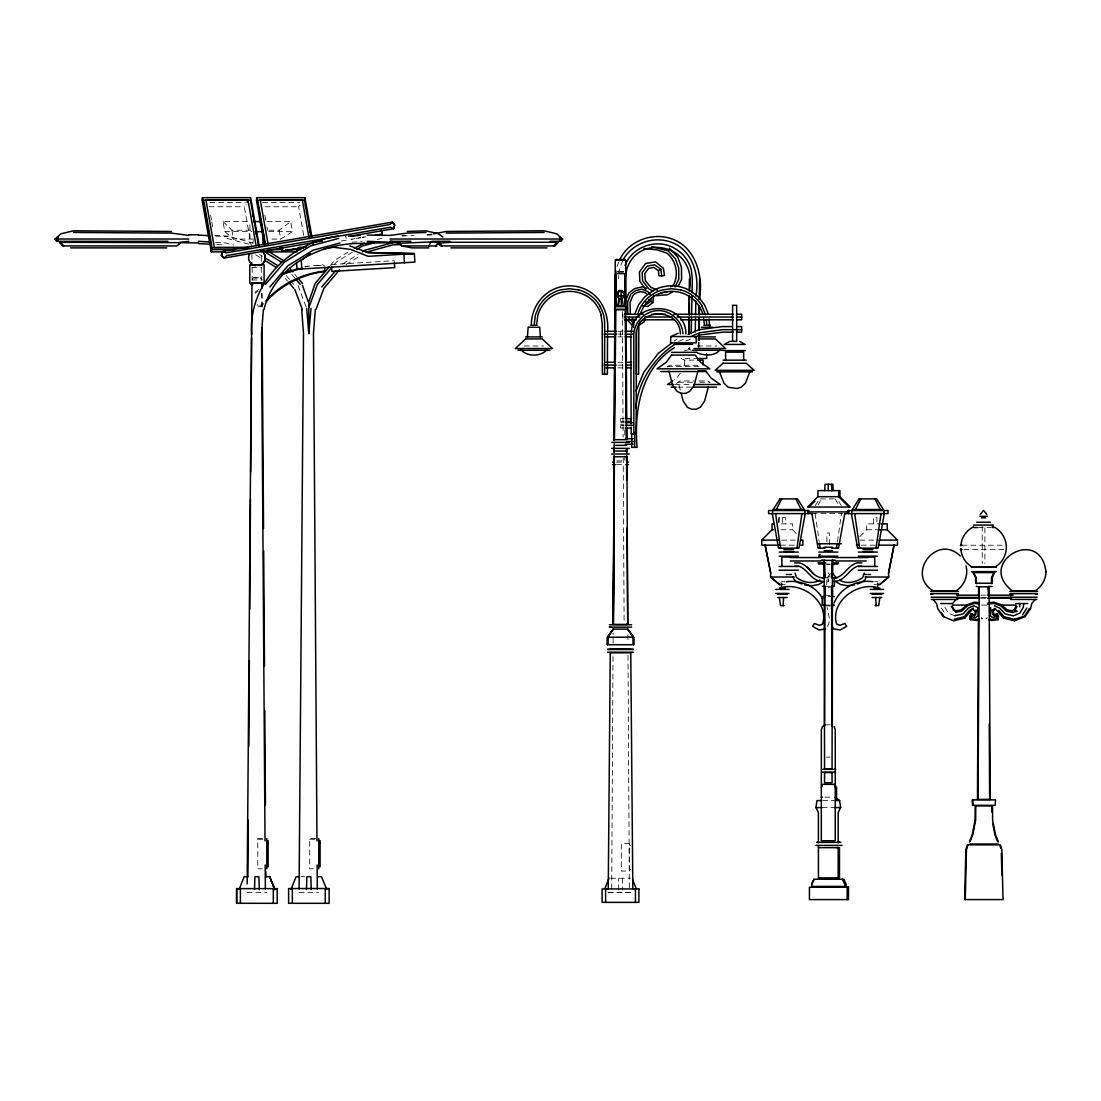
<?xml version="1.0" encoding="UTF-8"?>
<svg xmlns="http://www.w3.org/2000/svg" width="1101" height="1101" viewBox="0 0 1101 1101"><rect width="100%" height="100%" fill="white"/><g stroke="black" fill="none" stroke-linecap="round" stroke-linejoin="round"><path stroke-width="0.75" stroke-dasharray="5 3.75" d="M611.702 889.03L613.023 655.315M613.092 643.273L613.147 632.965M699.094 347.338L699.149 340.484M620.551 331.181L620.496 336.865M623.634 428.028L620.496 428.028L620.496 425.33L620.551 422.646L623.689 422.646M698.309 347.338L698.447 340.484M261.322 261.185L261.639 251M618.322 889.925L618.693 878.213M778.861 522.301L779.013 517.58L785.632 517.58L785.839 523.87M873.423 523.87L873.616 517.58L876.933 517.58L876.933 523.87M779.068 517.58L778.806 523.87L792.596 523.87L792.596 529.76L797.165 534.357M249.913 224.797L249.913 243.28M618.349 278.787L618.734 275.415M618.927 273.736L619.505 268.699L622.726 260.841M252.322 279.324L253.313 277.851L260.483 277.769L261.474 279.227M837.434 541.568L841.467 513.603M252.776 243.486L253.285 240.582M827.677 582.016L828.833 578.754M616.945 266.566L618.776 262.107M818.208 504.96L821.305 498.891M815.318 505.524L819.543 498.891L837.049 498.891M827.236 626.428L828.86 623.895L829.204 617.606L827.112 607.559M680.294 373.225L676.798 378.001L674.115 379.859M251.482 247.092L244.312 206.754L246.074 204.469M827.374 577.516L831.049 572.768M303.683 235.325L298.605 206.754L300.38 204.469M330.369 265.479L334.69 260.373L348.7 251.73M334.401 264.501L336.521 262.01L352.403 252.17M859.812 536.655L866.652 529.76L866.652 523.87L880.456 523.87M691.167 350.297L688.538 348.535L690.822 346.402M263.896 303.559L258.873 308.032L257.524 304.358M258.501 307.041L266.07 300.408M986.991 617.922L986.014 618.776L987.033 617.922M674.431 340.98L677.129 338.902M269.016 230.219L279.145 230.219L290.692 221.59L292.467 231.609L280.714 239.096L268.905 239.096M255.226 293.306L257.992 291.283M254.868 292.329L259.024 289.343M667.096 367.046L669.656 365.257L697.126 365.257L699.699 367.046M676.275 383.575L680.143 380.932L693.891 380.932M342.769 263.91L358.086 254.482M346.044 264.598L360.495 255.707M684.258 350.999L690.946 349.045M685.772 341.062L691.676 338.599M678.615 341.365L686.198 338.282M304.977 267.103L308.087 266.098M304.771 266.552L322.593 264.735L324.699 265.933M377.258 239.564L383.643 237.816M629.538 869.556L630.749 869.267M432.06 234.141L424.05 234.747M341.406 240.981L346.471 240.128L345.576 235.022L346.457 240.114M432.06 234.981L424.05 235.242M351.921 242.234L362.133 241.628M331.442 264.529L394.268 260.703M316.152 265.63L322.593 265.258M402.154 236.041L414.072 235.366M402.03 235.518L405.471 235.366M253.794 277.851L260.483 277.769M209.919 202.419L245.413 202.419M262.561 202.419L299.747 202.419M209.107 206.754L244.312 206.754M265.08 206.754L298.605 206.754M253.725 239.096L233.495 239.096L224.81 231.609L223.021 221.59L248.399 221.59M267.006 221.59L290.692 221.59M223.021 221.59L231.912 230.219L252.157 230.219M224.81 231.609L251.868 231.609M268.782 231.609L292.467 231.609M251.95 267.46L261.474 267.46M251.95 279.984L262.589 279.984M617.895 331.277L623.689 331.181M617.867 334.112L623.634 334.167M617.854 336.823L623.634 336.865M524.282 345.989L543.577 345.989M697.47 345.989L716.765 345.989M688.538 348.535L689.955 348.535M698.791 358.486L681.01 358.486L684.643 360.11L693.891 360.11M617.895 362.284L623.028 362.284M617.867 365.133L622.987 365.133M667.701 366.454L699.121 366.454M617.854 367.844L622.973 367.844M699.135 380.932L707.626 380.932L710.186 382.694M692.391 382.226L678.175 382.226L680.267 390.084M699.892 382.226L709.595 382.226M675.174 384.51L692.199 384.51M677.831 387.112L692.433 387.112M623.689 418.697L620.537 418.697L620.537 424.243L623.675 424.243M620.537 421.477L623.675 421.477M620.496 425.33L623.634 425.33M616.835 460.906L624.776 460.906L624.776 457.465M616.532 462.131L624.556 462.131M616.532 464.594L624.556 464.594M812.194 513.603L842.802 513.603M978.266 527.558L990.914 527.558M780.926 529.76L792.596 529.76M866.652 529.76L878.323 529.76M781.614 540.109L796.009 540.109M859.909 540.109L875.075 540.109M780.526 545.174L796.009 545.174M861.354 545.174L875.075 545.174M962.109 545.229L1005.007 545.229M963.788 549.413L1005.007 549.413M826.19 564.056L830.36 564.056M826.879 564.441L829.989 564.441M828.296 576.704L830.195 576.704M825.268 577.736L828.296 577.736M781.6 581.686L784.724 581.686M874.538 581.686L877.662 581.686M782.591 584.535L785.247 584.535M874.015 584.535L875.68 584.535M825.268 586.283L831.338 586.283M828.296 587.315L830.195 587.315M980.73 595.173L987.556 595.173M826.397 595.517L830.168 595.517M828.282 596.549L831.31 596.549M981.569 597.403L986.716 597.403M980.73 598.256L987.556 598.256M825.255 605.096L831.31 605.096M981.569 605.096L986.716 605.096M826.397 605.949L830.168 605.949M826.411 724.816L830.195 724.816M826.397 757.13L830.168 757.13M824.8 797.152L831.764 797.152M822.612 800.565L833.952 800.565M822.13 807.583L834.462 807.583M262.286 838.59L257.772 838.59L257.772 868.813L262.286 868.813M315.739 838.59L309.711 838.59L309.711 868.813L315.739 868.813M257.772 839.251L265.3 839.251M309.711 839.251L318.753 839.251M301.192 876.699L304.578 876.699M610.67 878.213L630.378 878.213M247.106 892.471L266.607 892.471M299.059 892.471L318.547 892.471M608.179 892.512L632.869 892.526M608.192 892.622L632.841 892.622M255.115 277.837L256.891 277.851M214.667 235.476L227.673 236.054L253.216 243.073M216.746 244.518L225.031 244.931M215.507 236.041L227.467 236.715M215.479 242.344L225.636 242.963L233.577 245.083M629.538 845.128L630.749 845.444M226.957 238.353L250.202 244.587M954.966 615.872L948.498 613.133L944.988 607.491L944.562 603.554M259.616 254.482L262.41 256.189M255.749 254.826L262.946 259.272M291.793 274.424L294.972 278.154M286.288 275.677L289.494 279.448M290.568 280.7L293.774 284.471M285.365 278.402L287.471 280.879M294.862 274.424L297.022 276.984M828.2 572.768L830.044 575.149M941.369 608L944.919 613.477M838.742 501.547L841.288 505.524M835.301 498.891L838.398 504.96M298.041 285.668L306.092 306.821M827.732 578.754L828.888 582.016M279.145 230.219L280.714 239.096M264.887 215.163L265.781 220.2M266.979 226.916L267.584 230.288M231.912 230.219L233.495 239.096M210.594 215.163L211.502 220.2M211.791 221.879L212.988 228.595M815.139 513.603L819.185 541.568M622.34 878.213L622.712 889.925M251.895 254.4L252.101 261.185M627.9 634.685L627.955 643.273M628.024 655.315L629.345 889.03M622.395 311.734L623.097 437.083M623.207 457.686L624.116 622.533M261.928 293.403L262.038 308.844L261.9 293.361M826.768 579.924L826.768 585.085M984.886 527.874L984.886 563.478M982.23 526.223L982.23 563.478M829.645 544.555L829.246 532.925L827.333 532.925L826.92 534.123L826.92 544.555M782.329 517.58L782.329 523.87M684.643 360.11L684.643 368.243M624.776 429.968L624.776 436.849M622.849 314.253L622.849 319.799M261.267 267.46L261.267 279.984M252.157 267.46L252.157 279.984M360.825 237.651L351.054 239.344L360.825 237.637M365.711 236.798L362.449 237.362L365.711 236.784M629.538 843.627L621.336 843.627L621.336 871.084L629.538 871.084L629.538 843.627M982.271 618.776L981.266 617.922L982.271 618.776"/><path stroke-width="1.5" d="M601.105 315.436L602.219 323.997L602.398 374.257L604.614 374.257L604.642 323.914A34.943 34.943 0 0 0 599.949 306.312M832.301 726.137L832.439 626.373M832.48 595.407L832.48 586.805M832.494 574.763L832.507 564.441M832.452 560.395L832.053 769.145L824.553 769.145L824.154 560.395M607.518 335.612L607.38 374.244L604.614 374.257M607.532 332.254C609.156 316.262 602.949 299.183 588.512 290.939A38.081 38.081 0 0 0 550.417 290.939C538.94 297.82 531.632 310.482 531.37 323.859M613.326 624.253L613.808 521.131M613.821 517.69L614.11 455.814L614.124 461.113M614.179 443.786L614.138 452.373L614.193 449.084M614.193 440.345L614.537 366.44M614.551 363L614.675 335.502M614.702 332.062L614.95 278.787L615.941 271.121M638.814 323.997L638.635 374.257L636.419 374.257L636.406 330.63M828.227 490.606L828.255 484.316M613.202 624.377L614.097 464.553M614.234 440.483L614.826 335.654M614.853 332.213L615.253 260.042L625.781 260.042L626.097 315.037M978.404 619.436L977.468 799.409L990.239 799.367L989.111 586.792L978.583 586.861L978.528 595.435M978.046 799.367L979.161 586.792M1019.691 606.802L1019.705 603.554M247.174 883.883L251.579 333.631C248.606 283.246 289.935 242.633 338.09 236.054M247.918 876.974L248.275 820.286M248.812 746.547L249.376 660.683M249.748 609.252L250.477 499.372M250.698 471.957L251.579 338.062M251.634 334.676L251.964 283.15L261.859 283.108L261.9 288.256M299.087 889.03L303.518 333.631L301.688 309.656M607.491 644.746L607.559 637.259L613.271 629.111L627.763 629.125L633.46 637.121L633.543 644.732L607.491 644.732L607.601 637.259L613.271 629.125L607.601 637.259L607.477 644.525M613.34 624.184L613.808 552.11M613.876 541.816L614.372 464.594L615.198 464.594M608.247 889.099L610.271 652.549M699.149 340.484L699.204 333.631M699.245 330.19L699.341 318.203M699.369 314.776L699.438 306.202M699.493 299.348C703.594 274.878 695.089 244.532 668.252 237.802C649.191 232.958 627.267 242.261 619.381 260.607M975.775 805.877L975.665 820.066L972.692 835.122L969.981 841.783M688.841 333.699L688.992 318.34M689.033 314.927L689.212 296.169M689.377 279.103L689.267 291.049C699.851 238.504 622.602 229.999 625.258 284.264M832.039 595.517L832.163 585.581M832.273 577.296L831.888 564.056M695.254 331.91L695.515 318.203M695.571 314.776L695.832 301.068M695.928 295.921C700.03 273.791 691.456 246.982 667.44 241.05C650.705 236.729 632.112 244.312 623.372 259.272M698.447 340.484L698.543 335.337M698.653 330.19L698.887 318.203M698.956 314.776L699.121 306.202M699.259 299.348L699.658 278.787M691.249 333.699L691.552 318.34M691.621 314.927L691.992 296.169M692.061 292.756L692.323 279.103L691.29 269.676A34.489 34.489 0 0 0 674.885 248.523C657.531 237.899 632.125 246.335 625.051 265.451M832.452 560.464L831.572 576.704M965.26 899.586L966.458 849.821L967.944 844.866M254.524 889.512L254.923 876.699L258.886 876.699L259.299 889.512M306.463 889.512L306.876 876.699L310.84 876.699L311.239 889.512M991.437 581.823L991.574 577.557L994.052 572.603M824.732 490.606L825.034 484.316L832.907 484.316L833.182 490.606M974.33 615.707L976.037 610.229L975.871 614.165L974.33 615.707L971.288 613.642L969.761 616.037L970.119 619.629L976.683 620.482L979.477 619.629M670.812 336.562L670.55 342.838L696.286 342.838L696.025 336.562L670.812 336.562L678.175 333.273M990.666 607.656L990.281 615.707L993.033 617.757L996.887 616.381L996.983 613.642L998.538 616.037L998.167 619.629L991.602 620.482L988.808 619.629M770.714 573.167L765.154 545.174L770.714 573.167L770.521 577.02L779.412 584.535L782.054 584.535M783.114 605.633L783.582 597.513M651.008 298.467L650.801 301.234L646.824 304.151L645.847 301.88M263.359 309.656L261.529 333.631L265.024 840.889M315.299 309.656L313.468 333.631L316.978 840.889M306.67 308.335L308.803 333.631L311.032 308.335M642.778 305.94L647.801 306.436L652.879 302.527L653.581 295.371M262.919 243.28L263.524 234.059M1023.724 603.554L1023.283 607.491L1019.801 613.133L1013.319 615.872L1005.268 613.986L999.804 608.179L994.492 605.784M534.302 323.914L535.471 314.817L538.981 306.312A35.356 35.356 0 0 1 560.354 289.921L569.465 288.723L578.575 289.921M635.924 408.003C637.754 382.226 653.347 358.486 674.72 344.407M536.71 323.997L537.825 315.436A32.879 32.879 0 0 1 553.087 295.55C563.175 289.976 575.754 289.976 585.842 295.55M631.245 332.488C632.703 299.802 686.074 301.192 685.895 333.933M634.135 318.96L633.488 327.217M618.445 305.775L619.395 298.894L617.702 295.908L619.023 290.526L622.024 290.526L623.868 292.921L624.391 295.908L622.024 298.894L623.331 305.775L617.702 305.775L619.023 298.894L616.656 295.908L617.179 292.921L619.023 290.526L620.069 291.132M879.85 597.513L878.722 605.633L875.144 605.633M818.401 842.774L818.401 812.538L815.951 807.583L816.956 800.565L821.236 800.565M796.931 548.147L801.927 513.603M836.485 548.147L837.2 543.22M876.024 548.147L881.02 513.603M259.258 246.294L250.615 197.671L202.446 197.671L202.034 199.928L211.282 251.895L224.576 251.895M211.282 251.895L211.681 249.638L202.446 197.671M311.817 236.233L304.963 197.671L256.781 197.671L256.382 199.928L264.433 245.193M304.564 199.928L304.963 197.671M805.203 513.603L798.968 548.147L778.531 548.147L772.296 513.603M844.77 513.603L838.508 548.147L831.572 548.147M884.309 513.603L878.075 548.147L857.638 548.147L851.403 513.603M888.535 573.167L894.04 545.174L888.535 573.167L888.741 577.02L879.85 584.535L877.194 584.535M933.056 599.453L936.538 603.554L937.777 608.688L943.144 616.56L953.672 620.826L964.806 618.088L973.325 608.179L969.458 610.394L964.228 616.725L954.099 619.285M979.243 603.899L974.289 603.389L967.476 605.784L961.779 611.083L955.888 612.28L956.287 610.738L961.228 609.885L967.008 604.752L974.495 602.192L978.775 602.605M697.855 371.23L694.07 385.584L689.859 391.254L685.813 393.346L681.024 393.346L676.964 391.254L672.697 385.584L668.954 371.23M970.119 619.629L971.963 614.33L971.288 613.642L973.876 614.84M708.342 386.946L704.571 401.094L700.36 407.274L696.259 409.228L691.524 409.228L687.423 407.274L683.198 401.094L681.106 393.236M645.035 319.125L644.223 321.726L638.965 325.304M864.202 573.167L862.812 577.433C856.482 582.305 846.545 584.535 839.471 580.076M821.36 787.6L822.475 784.352L834.131 784.352L835.246 787.6M831.599 609.128L833.237 604.408M247.106 202.419L247.973 199.997L205.901 199.997L214.323 247.34L247.973 247.34M308.803 307.674L317.432 284.361L332.282 266.979M263.965 309.656C274.576 264.364 323.584 240.802 367.239 243.61M315.904 309.656L323.928 288.297L339.617 269.745M749.726 372.221L745.377 383.272L741.069 387.277L737.051 388.502L728.215 387.277L723.99 383.272L719.572 372.221M866.157 576.924L865.001 579.869L862.565 581.631M239.027 889.58L244.161 876.699L247.629 876.657M1035.243 599.453L1031.747 603.554L1030.522 608.688L1025.141 616.56L1014.613 620.826L1003.479 618.088L1004.029 616.725L998.813 610.394M290.925 889.512L296.114 876.699L299.5 876.699M604.889 888.452L609.032 878.213M626.607 319.125L632.208 325.304L634.121 320.749L632.084 318.368M969.389 841.797L972.114 835.15L975.087 820.121L975.197 805.863L992.496 805.877L992.62 820.066L995.593 835.122L998.304 841.783M634.782 314.074L638.58 304.881L644.635 296.981L652.521 290.939A38.081 38.081 0 0 1 690.616 290.939L698.502 296.981L704.557 304.881L708.37 314.074M636.034 390.924L643.865 372.179L658.26 353.38L671.734 343.044M322.455 241.023L224.191 258.033L221.397 255.267L223.049 251.372L392.465 222.085L394.667 224.907L393.608 228.733L351.26 236.041M625.946 299.816L628.974 292.77L634.699 288.545L642.323 286.921L646.48 288.476M221.384 255.198L223.035 251.372L226.132 252.831L390.098 224.48L392.451 222.058L394.653 224.907L393.608 228.719L390.58 227.219L226.613 255.597L224.191 258.033L221.397 255.267M811.754 884.034L813.997 879.245L843.917 879.3L846.105 883.965L846.105 886.401L811.809 886.401L811.809 883.965L814.038 879.3M675.064 286.921L678.808 279.103L678.698 268.052L675.353 258.611L667.963 250.808L651.806 246.624M835.246 797.152L839.609 800.565L840.613 807.583L838.178 812.538L838.178 842.774M678.12 286.411L681.588 279.434L681.464 267.392L677.721 256.987L669.339 248.207M776.329 509.502L781.738 498.891M855.436 509.502L860.858 498.891M428.867 245.922L430.904 241.972L438.721 242.303L435.666 245.922M988.079 602.742L993.776 602.192L1001.277 604.752L1007.057 609.885L1011.998 610.738L1014.351 609.541L1016.072 606.293L1017.035 606.472L1015.039 609.885M993.983 615.707L996.983 613.642L993.983 615.707L992.4 614.165L992.249 610.229L994.974 608.344L1003.479 618.088M976.078 610.229L975.321 611.592L973.091 609.376M834.09 602.99C840.366 587.92 857.018 579.47 872.969 581.686M980.207 514.442L983.565 510.451L986.909 514.442M1022.485 614.84L1026.903 608M559.308 241.312L560.822 239.013L559.308 237.045M433.629 233.852L446.194 231.458L544.073 230.797L556.569 233.756L562.652 239.013L561.138 241.312L550.06 241.312M1004.029 616.725L1014.214 619.285L1024.453 616.216L1029.545 608.523M167.861 241.312L56.578 241.312L55.05 239.013L61.037 233.756L73.629 230.797L171.522 231.458M58.394 237.045L56.88 239.013L58.394 241.312M823.52 577.227L825.42 574.791M329.282 266.759L315.203 283.37L308.803 301.77L308.803 333.631M956.067 599.453L952.585 603.554L940.543 603.554M269.855 286.989L288.035 265.63L313.111 250.188L340.016 242.963M321.795 286.989L335.695 270.653M265.492 284.361L284.581 262.01L310.578 245.922L338.805 238.353M553.817 245.922L556.968 242.303L450.35 242.303L437.455 243.293L440.813 245.922L555.042 245.922L558.29 242.303M779.123 545.174L761.768 545.174L761.768 540.109L772.049 529.76L772.049 523.87L773.439 523.87M809.042 507.038L814.754 501.285M817.933 496.689L807.625 507.038L850.22 507.038L839.939 496.689L839.939 490.606L817.933 490.606L817.933 496.689L839.939 496.689M995.194 609.376L992.978 611.592L994.423 614.84M546.977 349.623C540.866 356.93 526.98 356.93 520.883 349.623M720.164 349.623C714.934 356.38 704.695 355.774 697.47 352.967M266.401 301.33C281.512 284.636 302.94 274.232 324.699 271.479L324.699 267.323M267.323 299.307C282.255 283.191 303.353 273.447 324.699 271.107M879.589 584.535L888.741 577.02L865.138 577.02M674.418 347.696C640.837 368.422 633.928 410.962 637.107 447.35L631.685 447.35L631.685 433.932M310.289 253.56L301.247 260.386L301.77 268.961L296.995 269.263L296.582 262.396M639.832 322.153L642.255 320.419M672.78 380.781L667.44 384.51L673.743 384.51M953.177 610.05L956.287 610.738M670.66 286.783L673.495 284.966C679.138 274.479 676.069 260.51 666.807 253.079L656.98 249.831L643.934 248.537M356.738 249.487L362.518 245.922L374.147 242.798M354.302 248.262L364.486 243.073M672.904 291.559L667.784 294.724L656.182 295.701M362.27 251.909L365.05 250.188L391.97 242.963M819.777 580.076C812.703 584.535 802.767 582.305 796.45 577.433L795.06 573.167M823.41 581.768L818.593 584.535L811.767 585.746L804.735 584.934M657.545 290.224L650.801 287.237L645.379 280.741L644.746 273.585L648.668 268.369L653.746 267.392L658.426 270.653L660.917 269.346L661.66 275.856L664.495 275.525L663.449 268.369L655.604 261.873L645.613 263.497L639.433 271.947L639.887 281.388L645.736 289.467M943.144 616.56L943.846 616.216M430.904 241.972L398.507 243.293L401.755 245.922L412.008 247.89L428.867 247.89M688.111 334.277L699.107 329.667L722.201 326.584L731.931 326.584M694.621 337.36L700.525 334.897L722.944 332.13L733.156 332.13M692.268 335.819L699.851 332.75L722.641 329.667L741.661 329.667M857.252 583.97L861.354 582.498M978.775 618.776L976.257 619.629L970.807 618.611M281.677 274.631L301.88 268.107M282.957 273.392L298.536 268.506M366.275 252.157L392.672 244.931L400.957 244.518M987.432 604.077L994.01 603.389L1000.809 605.784L1006.493 611.248L1012.411 612.445L1017.09 611.248L1014.351 609.541M954.98 615.707L962.99 613.986L968.467 608L973.807 605.784L977.674 607.491L978.06 615.707L975.293 617.757L971.371 616.56M998.167 619.629L997.478 618.611L992.042 619.629L989.538 618.776M323.845 248.95L333.534 247.257L350.71 249.432L368.174 256.34L414.334 253.533L414.857 262.093L301.77 268.961M306.697 246.996L282.269 251.234L281.608 247.395L282.269 251.234L303.449 247.574M375.482 235.105L382.006 233.976L381.331 230.137M825.612 628.96L819.116 629.978L812.552 626.318L814.341 623.483L819.392 625.313L822.571 624.088C829.548 602.233 802.56 581.727 781.6 587.576L781.6 583.158M832.631 578.08C843.875 578.479 847.137 565.143 857.376 562.859L861.959 562.859M833.787 581.328C844.66 581.796 848.32 569.699 857.376 566.272L861.959 566.272M188.78 241.312L178.623 242.633L60.734 242.303L63.789 245.922M854.527 584.934L847.495 585.746L840.669 584.535L834.641 581.08M660.738 292.77L667.096 292.123M348.508 236.137L360.426 235.463M407.246 231.458L425.922 230.797L438.418 233.756L442.877 237.045M425.922 232.449L407.246 233.109L389.974 235.408L367.239 235.077M367.239 242.963L400.035 242.633L389.974 241.312L410.893 241.312M254.469 283.163L259.396 283.122M260.51 283.108L264.089 283.081L264.089 264.749L250.725 264.873L253.822 264.859M253.354 283.191L249.762 283.205L249.762 264.873L255.735 264.846M446.194 233.109L544.073 232.449M253.478 221.59L260.235 221.59M255.253 231.609L262.024 231.609M188.78 234.747L198.428 234.747M55.05 239.013L188.78 239.013M389.974 239.013L562.652 239.013M431.909 241.312L449.841 241.312M401.755 245.922L436.891 245.922M298.949 247.34L304 247.34M70.684 247.89L166.746 247.89M248.73 247.808L212.121 247.808L203.644 200.107L250.45 200.107L258.652 246.239M279.682 247.808L283.081 247.808M298.096 247.808L303.036 247.808M450.956 247.89L547.018 247.89M211.681 249.638L234.94 249.638M267.681 249.638L282.64 249.638M285.957 249.638L300.903 249.638M265.616 251.895L297.187 251.895M615.748 259.533L625.285 259.533M250.574 262.878L251.95 262.878M617.716 271.741L623.359 271.741M661.66 275.856L658.893 275.856L658.426 270.653M250.574 284.553L252.693 284.553M261.474 284.553L262.85 284.553M616.656 295.908L624.391 295.908M619.023 298.894L622.024 298.894M614.702 306.67L626.331 306.67M614.33 309.353L626.703 309.353M624.542 314.253L643.218 314.253M651.696 314.253L665.279 314.253M673.771 314.253L733.17 314.253M736.569 314.253L741.661 314.253L741.661 319.799L736.569 319.799M624.542 317.033L639.819 317.033M644.911 317.033L672.064 317.033M677.156 317.033L733.17 317.033M736.569 317.033L741.661 317.033M624.542 319.799L636.419 319.799M643.218 319.799L673.771 319.799M680.556 319.799L733.17 319.799M530.586 325.208L537.26 325.208M703.773 325.208L710.448 325.208M736.789 326.584L741.661 326.584L741.661 332.13L736.555 332.13M701.337 327.245L712.898 327.245M605.935 331.277L616.188 331.277M625.272 331.181L633.268 331.277M604.215 334.112L616.161 334.112M625.217 334.167L633.075 334.167M525.604 336.92L542.242 336.92M605.922 336.823L614.441 336.823M625.217 336.865L631.506 336.865M698.791 336.92L715.43 336.92M698.791 338.943L715.43 338.943L724.541 347.476M674.17 344.338L692.598 344.338M693.988 348.535L725.683 348.535M517.979 350.297L549.881 350.297M692.378 350.297L723.068 350.297M723.99 350.613L745.294 350.613M671.541 352.403L697.084 352.306M698.791 358.486L706.759 358.486L706.553 353.848M697.415 360.11L703.071 360.11L703.071 364.981M723.013 360.165L746.258 360.165M605.935 362.284L614.482 362.284M626.441 362.284L631.561 362.284M604.215 365.133L616.161 365.133M626.4 365.133L631.52 365.133M605.922 367.844L614.441 367.844M626.373 367.844L631.492 367.844M698.392 370.844L705.727 370.844L710.985 378.001L720.329 384.51L693.891 384.51M660.71 371.532L706.126 371.532M716.861 371.863L752.423 371.863M671.128 387.112L676.179 387.112M693.891 387.112L716.586 387.112M625.272 418.697L631.575 418.697M625.244 421.477L631.52 421.477M625.272 422.646L633.13 422.646M625.217 425.33L633.075 425.33M625.217 428.028L631.506 428.028M625.272 438.721L633.144 438.721M626.813 441.501L634.658 441.501M611.757 442.368L629.277 442.368M625.244 444.267L633.089 444.267M614.441 445.355L626.593 445.355M611.702 448.355L629.332 448.355M614.386 451.038L626.648 451.038M611.647 454.025L629.387 454.025M626.703 456.722L614.33 456.722L613.285 624.405L627.763 624.405L626.896 455.952M612.528 462.131L613.56 462.131M627.446 462.131L628.492 462.131M612.528 464.594L613.56 464.594M625.891 464.594L626.703 464.594M627.446 464.594L628.492 464.594M808.891 510.52L768.622 510.52L768.622 513.603L812.194 513.603M847.715 510.52L887.984 510.52L887.984 513.603L844.412 513.603M807.625 511.91L848.981 511.91M979.821 516.341L987.294 516.341M981.624 517.855L985.491 517.855M976.656 522.232L990.46 522.232M881.323 523.87L887.213 523.87L887.213 529.76L897.494 540.109L897.494 545.174L878.598 545.174M973.614 525.081L993.501 525.081M973.656 527.558L977.399 527.558M992.125 527.558L993.46 527.558M772.049 529.76L773.439 529.76M879.823 529.76L887.213 529.76M761.768 540.109L778.668 540.109M800.95 540.109L802.877 540.109L802.877 545.174L800.95 545.174M878.928 540.109L897.494 540.109M818.208 543.756L838.398 543.756M840.269 543.756L841.467 543.756M856.385 545.174L858.298 545.174M960.347 545.229L962.109 545.229M824.126 547.211L832.48 547.211M825.034 548.147L818.098 548.147L811.836 513.603M783.843 549.344L793.656 549.344M862.95 549.344L872.776 549.344M960.347 549.413L962.109 549.413M824.126 550.651L832.48 550.651M783.843 551.395L793.656 551.395M862.95 551.395L872.776 551.395M779.205 552.083L798.308 552.083M818.759 552.083L837.847 552.083M858.326 552.083L877.401 552.083M818.896 554.643L820.162 554.643M779.205 556.184L798.308 556.184M818.759 556.184L837.847 556.184M858.326 556.184L877.401 556.184M794.716 557.037L781.861 557.037L781.861 566.451M821.415 557.037L835.177 557.147M860.982 557.037L874.745 557.037L874.745 566.451M790.325 557.56L820.685 557.56M835.879 557.56L867.918 557.56M821.429 560.395L835.177 560.395M821.415 560.464L824.855 560.464M831.75 560.464L835.191 560.464M790.325 560.973L820.685 560.973M835.879 560.973L866.239 560.973M794.605 562.859L799.188 562.859C809.042 564.841 812.029 577.337 822.309 577.846M817.96 562.859L825.695 562.859M833.457 562.859L838.604 562.859M818.662 564.056L823.479 564.056M824.677 564.056L824.291 577.296M833.099 564.056L837.902 564.056M831.723 564.441L834.434 564.441M794.605 566.272L799.188 566.272C808.244 569.699 811.905 581.796 822.777 581.328M779.026 566.451L798.473 566.451M858.147 566.451L877.58 566.451M973.023 566.795L995.249 566.795M971.371 567.29L996.336 567.304M779.026 570.208L798.473 570.208M858.147 570.208L877.58 570.208M971.371 571.653L996.336 571.584M786.403 574.488L787.38 574.488M788.743 574.488L791.481 574.488M865.125 574.488L866.501 574.488M867.863 574.488L870.574 574.488M825.034 576.704L824.154 560.464M794.124 577.02L770.521 577.02L779.673 584.535M822.241 577.736L825.268 577.736M831.338 577.736L834.365 577.736L834.365 586.283L831.338 586.283M786.293 581.686C800.262 579.993 815.979 585.773 822.598 598.738M976.119 583.544L977.193 583.544M991.079 583.544L992.166 583.544M822.241 586.283L825.268 586.283M976.284 586.461L977.358 586.461M988.079 586.461L991.987 586.461M987.872 586.861L988.574 595.435M825.034 587.315L824.525 726.206M831.572 587.315L832.039 726.206M779.412 587.975L785.247 587.975M874.015 587.975L879.85 587.975M775.627 589.407L789.018 589.407M870.244 589.407L883.635 589.407M930.606 591.416L958.503 591.416M1009.768 591.416L1037.665 591.416M775.627 593.453L789.018 593.453M870.244 593.453L883.635 593.453M930.868 593.645L958.255 593.645M1010.03 593.645L1037.417 593.645M777.485 594.265L787.16 594.265M872.102 594.265L881.777 594.265M930.868 594.32L932.698 594.32M956.425 594.32L958.255 594.32M1010.03 594.32L1011.86 594.32M1035.587 594.32L1037.417 594.32M956.824 595.173L979.023 595.173M987.556 595.173L1013.168 595.173M825.021 595.517L824.401 585.581M825.255 596.549L822.227 596.549L822.227 605.096L825.255 605.096M831.31 596.549L834.338 596.549M931.129 597.224L957.994 597.224M1010.278 597.224L1037.156 597.224M777.485 597.513L787.16 597.513M872.102 597.513L881.777 597.513M957.512 597.403L979.849 597.403M988.437 597.403L1010.773 597.403M956.824 598.256L979.023 598.256M987.556 598.256L1011.461 598.256M931.377 599.453L957.746 599.453M1010.539 599.453L1036.894 599.453M1015.7 603.554L1027.728 603.554M831.31 605.096L834.338 605.096M952.351 605.096L967.82 605.096M1002.185 605.096L1015.934 605.096M784.118 605.633L780.526 605.633L779.412 597.513M626.786 624.184L627.749 624.184M609.404 624.804L631.602 624.804M609.404 626.964L610.89 626.964M609.404 627.171L631.63 627.171M607.601 637.259L633.46 637.121L633.543 644.746M610.339 648.916L630.708 648.916M607.614 649.301L609.348 649.301M631.699 649.301L633.419 649.301M607.601 649.507L633.447 649.507M607.601 652.205L633.46 652.219M610.284 652.797L630.763 652.797M825.034 724.816L822.461 726.522L821.332 729.77L821.332 840.765L835.246 840.751L835.26 729.77L834.145 726.522M822.254 769.351L834.352 769.351M834.641 769.351L835.7 769.351M822.254 772.186L834.352 772.186M834.641 772.186L835.7 772.186M834.902 784.352L836.554 787.6L836.554 799.285M821.318 797.152L822.268 797.152M973.656 799.973L972.142 799.973L972.541 805.299L995.153 805.354L995.565 799.89L972.733 799.89L973.119 805.354M835.329 800.565L839.609 800.565M815.951 807.583L822.13 807.583M834.462 807.583L840.613 807.583M816.97 842.293L818.483 842.293M838.122 842.293L839.636 842.293M816.997 842.375L840.93 842.375M969.981 844.013L998.304 844.013M815.965 845.375L841.935 845.417M836.856 847.605L838.191 847.605L838.178 878.048L836.843 878.048M818.442 847.66L839.471 847.66L839.471 877.882L818.442 877.882M266.167 876.699L269.607 876.657L274.823 889.512M318.106 876.699L321.492 876.699L326.777 889.512M277.218 888.645L236.605 888.617L236.605 903.288L277.218 903.329L277.163 888.535M73.629 232.449L171.522 233.109L188.78 235.408M198.524 242.963L178.623 242.633L180.151 243.293L176.903 245.922L62.564 245.922L59.316 242.303M349.801 245.867L367.94 252.556L414.334 253.533M367.94 252.556L412.476 253.643M367.239 241.312L400.035 242.633M198.524 243.61L210.126 244.188M198.428 235.077L208.681 235.655M198.524 241.312L210.387 242.041M680.679 289.921L671.569 288.723L662.458 289.921A35.356 35.356 0 0 0 646.686 299.045A34.943 34.943 0 0 0 637.575 314.817M318.753 842.54L320.074 842.871M266.814 842.54L268.121 842.871M255.542 265.754L252.748 265.011L249.679 261.942M797.908 582.498L801.996 583.97M653.168 290.981L648.792 288.861L642.667 281.058L642.144 272.608L647.168 266.098L654.682 264.791L660.917 269.346M1024.453 616.216L1025.141 616.56M739.583 341.365L745.074 344.448L724.21 344.448L729.77 341.365L736.679 341.365L736.679 305.321L732.592 305.321L732.592 341.365M265.19 257.909L277.727 265.63M269.016 251.73L283.012 260.373M264.391 260.153L275.897 267.268M262.41 250.381L281.182 262.01M648.723 299.926L652.879 302.527M796.684 581.631L794.261 579.869L793.092 576.924M960.278 556.019C936.91 532.884 905.173 574.433 933.442 591.072L955.668 591.072C964.146 586.021 968.55 575.493 966.017 565.928M955.888 612.28L951.25 606.472M848.981 507.038L838.673 496.689L838.673 490.606M439.079 242.633L442.23 245.922M628.809 318.148L633.199 323.02M287.54 269.456L289.673 271.947M296.031 279.393L300.27 284.361M288.517 282.117L293.774 288.297M807.473 567.125L813.254 573.965M289.48 268.038L292.715 271.864M298.096 278.264L302.403 283.37M650.127 294.394L647.98 291.793L641.855 289.191L635.91 290.499L630.887 294.077L627.653 301.88L627.831 314.046M831.943 572.355L836.691 578.452M633.447 637.259L627.763 629.18L633.488 637.259L633.543 644.525M622.973 292.921L622.024 290.526L620.964 291.132L621.281 305.775M941.3 612.362L942.993 614.936M832.012 626.428L833.636 628.96L840.132 629.978L846.697 626.318L844.907 623.483L839.87 625.313L836.691 624.088C829.714 602.233 856.702 581.727 877.662 587.576L877.662 583.158M952.214 606.293L953.92 609.541M795.748 498.891L801.17 509.502M874.868 498.891L880.277 509.502M973.656 572.603L976.119 577.557L976.284 583.213M844.825 884.034L842.582 879.245L844.797 883.965L844.797 886.401M702.053 306.312L705.576 314.817M997.726 841.797L995.001 835.15L992.689 823.465M964.256 616.725L964.806 618.088M632.607 879.671L636.144 888.452M294.862 289.522L302.403 309.656M302.431 285.214L308.266 301.894M1000.135 846.077L1000.892 848.541M996.887 616.381L997.478 618.611M1012.383 612.28L1011.998 610.738L1012.411 612.445M1014.214 619.285L1014.613 620.826M630.364 314.074L630.02 302.527L632.841 295.701A9.95 9.95 0 0 1 646.7 293.747M312.712 241.257L313.303 244.615M305.459 204.951L306.05 208.309M308.734 223.393L309.326 226.751M309.931 230.095L310.523 233.453M310.936 236.77L304.413 200.107L257.593 200.107L265.52 244.656M308.927 237.197L302.321 199.997L260.249 199.997L268.066 243.954M256.781 197.671L265.121 244.615M252.611 213.333L253.202 216.691M255.886 231.774L256.478 235.132M247.973 199.997L256.093 245.647M381.565 231.43L382.006 233.976M854.679 513.603L859.675 548.147M819.419 543.22L820.135 548.147M775.586 513.603L780.581 548.147M621.652 298.894L622.024 301.646M709.016 318.96L709.663 326.859M703.58 318.285L704.323 323.997M680.363 333.947C679.978 306.505 635.277 307.95 636.392 335.365L636.13 434L631.176 434L631.162 427.202M706.154 319.359L706.746 323.914M682.923 333.796C682.634 325.69 677.707 318.299 670.867 314.143A23.204 23.204 0 0 0 652.067 311.459C641.759 314.693 633.763 324.355 633.804 335.365L633.859 434M403.916 254.166L404.425 262.74M394.351 262.093L394.695 267.626L331.869 271.438L331.621 267.295M875.68 597.513L876.135 605.633M831.874 490.606L831.627 484.316L831.805 490.606M1001.346 853.22L1001.882 875.543M630.763 652.549L632.827 889.085M991.918 805.863L991.96 812.208M625.918 375.262L626.221 418.201M626.304 428.495L626.373 438.804M626.441 449.098L626.469 452.539M626.497 455.965L626.538 461.126M626.565 464.553L626.675 480.008M627.019 528.095L627.708 624.253M317.143 864.959L317.308 889.03M265.19 864.959L265.369 889.03M989.248 723.99L989.648 799.409M626.111 318.464L626.194 332.213M626.208 335.654L626.675 418.146M626.73 428.454L626.786 438.762M626.854 449.084L626.868 452.511M262.162 327.726L263.538 528.549M263.69 550.858L264.474 665.857M264.791 710.475L265.437 804.886M265.891 871.813L265.919 876.96M630.859 335.365L631.148 423.802M689.391 296.169L689.405 314.927M689.419 318.34L689.432 333.699M883.979 510.52L883.979 513.603M851.747 510.52L851.747 513.603M848.444 510.52L848.444 513.603M847.192 887.103L847.206 899.586M818.401 846.132L818.428 878.048M808.175 510.52L808.175 513.603M804.859 510.52L804.859 513.603M772.654 510.52L772.654 513.603M743.657 360.165L743.657 352.155L725.614 352.155L725.614 360.165M635.442 888.934L635.442 902.38M634.658 432.555L634.658 447.35M624.776 306.243L624.776 273.599L616.23 273.599L616.23 306.243M605.605 888.934L605.605 902.38M540.398 336.92L539.71 327.245L528.136 327.245L527.448 336.92M325.249 888.535L325.249 903.315M320.074 840.558L320.074 866.845M318.753 838.59L318.753 868.813M292.357 888.535L292.357 903.315M273.309 888.535L273.309 903.315M268.121 840.558L268.121 866.845M266.814 838.59L266.814 868.813M240.403 888.535L240.403 903.315M236.646 888.535L236.632 903.329M261.13 250.519A8.354 8.354 0 0 1 261.116 264.997A8.354 8.354 0 0 0 264.185 253.588M249.707 261.942A8.354 8.354 0 0 1 249.707 253.56M992.276 526.223A22.818 22.818 0 0 1 1006.314 547.321A22.818 22.818 0 0 1 994.932 567.111M960.843 545.848A22.818 22.818 0 0 1 973.504 526.828M972.183 567.111A22.818 22.818 0 0 1 960.843 548.793M586.049 295.55A32.879 32.879 0 0 1 601.311 315.436M578.768 289.921A35.356 35.356 0 0 1 600.155 306.312M702.727 313.813A32.879 32.879 0 0 0 687.946 295.55C677.858 289.976 665.293 289.976 655.191 295.55A32.879 32.879 0 0 0 640.424 313.813M680.886 289.921A35.356 35.356 0 0 1 702.259 306.312M615.858 309.656L614.441 439.684L626.593 439.684L625.175 309.656L615.858 309.656M965.852 849.779L964.655 899.586L1003.039 899.586L1001.827 849.821L1000.327 844.866L967.352 844.839L965.852 849.779M992.166 577.557L991.987 583.213L975.72 583.255L975.541 577.557L973.064 572.603L994.643 572.603L992.166 577.557M1045.95 571.749C1045.881 579.621 1041.491 586.971 1034.83 591.072L1012.603 591.072C975.128 562.707 1040.225 525.039 1045.95 571.749M779.99 498.891L773.219 509.502L804.28 509.502L797.496 498.891L779.99 498.891M859.11 498.891L852.339 509.502L883.387 509.502L876.616 498.891L859.11 498.891M671.541 355.086L666.284 362.27L656.967 368.835L709.856 368.835L700.497 362.27L695.281 355.086L671.541 355.086M525.604 338.943L515.351 348.535L552.496 348.535L542.242 338.943L525.604 338.943M723.013 363.247L715.141 370.335L754.13 370.335L746.258 363.247L723.013 363.247M260.51 264.791L258.116 264.791L260.51 264.791M832.053 772.585L824.553 772.585L824.553 782.742L832.053 782.742L832.053 772.585M848.486 887.213L809.441 887.213L809.414 899.586L848.486 899.586L848.486 887.213M329.116 888.535L288.6 888.535L288.6 903.315L329.116 903.315L329.116 888.535M638.91 888.934L602.123 888.934L602.123 902.38L638.91 902.38L638.91 888.934M992.978 611.592L992.207 610.229L992.978 611.592M274.823 889.58L269.607 876.657L274.796 889.539"/></g></svg>
